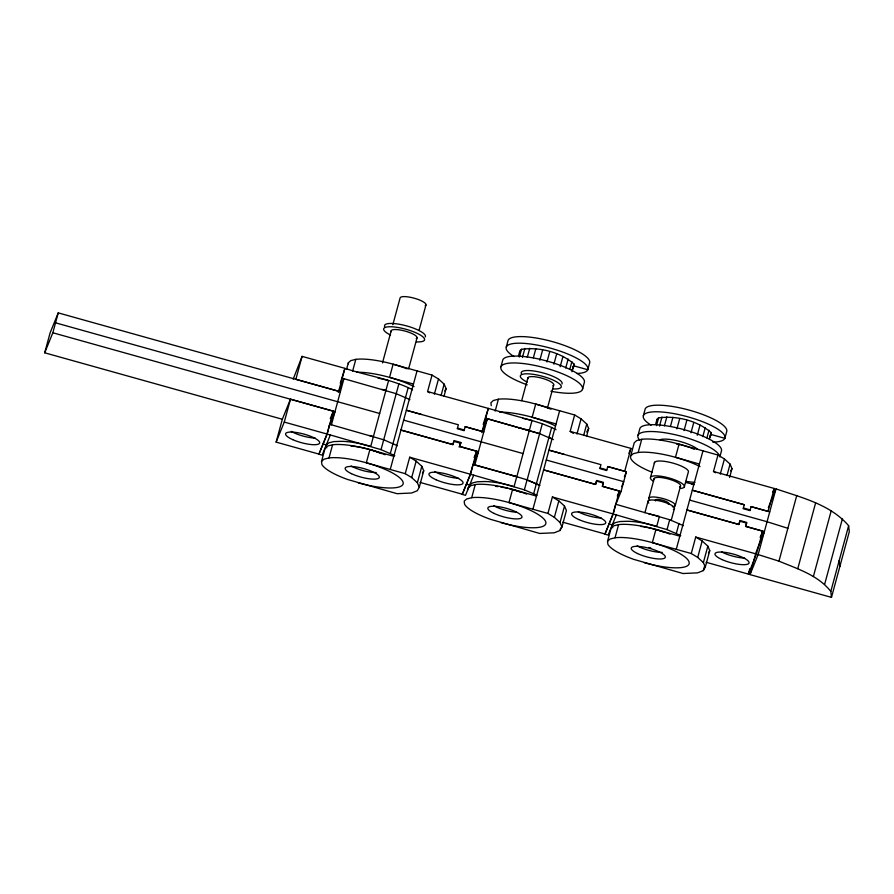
<?xml version="1.0" encoding="UTF-8"?>
<svg xmlns="http://www.w3.org/2000/svg" width="894" height="894" viewBox="0 0 894 894"><rect width="100%" height="100%" fill="white"/><g stroke="black" fill="none" stroke-linecap="round" stroke-linejoin="round"><path stroke-width="1.34" d="M397.439 445.715L383.716 439.781L329.718 424.304L327.081 434.059L318.957 454.096L276.134 442.117L284.27 422.08L290.472 399.171L333.306 411.151L327.092 434.059L318.912 454.219L322.164 455.124L330.344 434.965L381.034 449.648L394.757 455.594M417.04 370.898L390.242 469.484M411.687 477.586L416.146 461.125L409.709 457.214L405.239 473.675L411.687 477.586L417.364 482.749L419.275 487.23L417.308 490.739L411.598 493.019L397.003 493.678L347.8 479.542A42.32 10.739 15.2 0 1 321.862 464.411L321.527 461.427L325.092 448.252L327.528 446.05L332.579 444.776A42.32 10.739 15.2 0 1 385.169 454.744M417.364 482.749L421.823 466.288L416.146 461.125M419.275 487.23L423.734 470.769L421.823 466.288M488.314 408.524L482.112 431.433L465.148 426.695L464.064 430.651L457.281 428.751L458.354 424.784L406.368 410.257L421.543 414.481M552.257 439.166L539.641 433.657L487.353 418.794L474.848 464.88L516.844 476.625L532.019 420.526L427.578 391.55L432.037 375.089L393.114 364.204L389.549 377.38L413.475 384.062M559.633 410.759L532.925 509.256M554.369 517.358L558.828 500.897L552.391 496.986L547.921 513.447L554.369 517.358L560.046 522.521L561.968 527.002L560.002 530.511L554.28 532.79L539.685 533.45L490.482 519.313A42.32 10.739 15.2 0 1 464.545 504.171L464.209 501.199L464.969 500.472L466.646 498.986L471.697 497.712A42.32 10.739 15.2 0 1 542.256 517.436A42.32 10.739 15.2 0 1 500.886 522.599M560.046 522.521L564.505 506.06L558.828 500.897M560.002 530.511L560.683 527.974M561.968 527.002L566.416 510.541L564.505 506.06M680.759 535.551L667.025 529.606L616.335 514.922L608.155 535.07L604.903 534.165L613.083 514.005L615.709 504.25L669.707 519.727L683.429 525.672M556.057 423.935L532.142 417.241L535.707 404.077L574.63 414.95L570.171 431.411L630.907 448.397L624.705 471.306L607.73 466.556L606.657 470.512L599.874 468.612L600.947 464.656L548.961 450.129L564.136 454.353M702.963 450.833L676.255 549.329M697.711 557.431L702.17 540.971L695.722 537.059L691.263 553.52L697.711 557.431L703.377 562.594L705.299 567.087L703.332 570.584L697.611 572.864L683.027 573.523L633.812 559.387A42.32 10.739 15.2 0 1 607.886 544.256L607.54 541.272L611.116 528.097L613.552 525.895L618.603 524.622A42.32 10.739 15.2 0 1 669.986 534.12M703.377 562.594L707.836 546.133L702.17 540.971M703.332 570.584L704.36 566.785M705.299 567.087L709.758 550.626L707.836 546.133M699.399 464.008L675.473 457.315L679.049 444.15L717.971 455.035L713.501 471.496L774.249 488.47L768.035 511.379L751.072 506.63L749.999 510.597L743.205 508.686L744.277 504.73L692.291 490.203L744.277 504.741M282.504 419.308L44.7 352.806L50.098 332.914L58.233 312.878L340.379 391.796M44.7 352.806L52.835 332.769L58.233 312.878M276.134 442.117L282.348 419.208L290.472 399.171M293.221 379.101L302.083 356.371L344.905 368.339L338.703 391.248L295.869 379.279L302.083 356.371M340.268 383.191L344.872 368.462L348.124 369.378C369.568 376.173 392.388 379.537 412.615 389.75M331.428 424.784L343.922 378.687L338.334 392.466M346.537 369.423L348.325 362.841L350.761 360.628L355.812 359.354A42.32 10.739 15.2 0 1 407.195 368.853M321.527 461.427L323.963 459.214L329.003 457.94L332.579 444.776M352.594 371.211L355.812 359.354M382.487 362.908L391.214 330.724M392.835 324.734L400.143 297.803A13.399 3.397 15.2 0 1 416.001 298.73A13.399 3.397 15.2 0 1 425.164 305.714M381.034 449.648L398.892 383.805M408.647 368.786L417.006 337.932M418.995 330.601L425.935 305.01M390.354 453.359L408.212 387.515M434.361 394.198L438.485 379L432.037 375.089M441.066 395.561L444.162 384.163L438.485 379M444.016 396.243L446.084 388.644L444.162 384.163M401.004 430.014L452.99 444.553L454.063 440.597L460.857 442.496L459.784 446.452L478.446 451.66L472.87 465.439M400.914 430.115L452.9 444.642L453.794 441.345L460.589 443.245L459.695 446.542L476.658 451.28L470.445 474.189L462.243 494.404L465.495 495.321L473.675 475.161L524.365 489.845L536.992 495.231M483.207 424.404L488.303 408.435M500.953 366.719L502.808 359.869A42.32 10.739 15.2 0 1 547.609 361.243A42.32 10.739 15.2 0 1 584.274 382.643L582.419 389.493M506.306 346.961L508.094 340.379A42.32 10.739 15.2 0 1 552.894 341.754A42.32 10.739 15.2 0 1 589.559 363.165L587.783 369.747L574.194 365.948L572.596 368.753A7.018 1.095 -72.5 0 0 571.981 370.339M471.697 497.712L475.262 484.548A42.32 10.739 15.2 0 1 526.655 494.047M495.187 411.072L498.405 399.227A42.32 10.739 15.2 0 1 550.995 409.195M518.486 355.924L519.883 350.761L521.515 349.297C539.462 346.827 560.214 352.024 573.97 363.959L574.194 365.948M519.414 357.03L521.515 349.297M522.431 357.477L524.879 348.436M527.304 357.298L529.751 348.269M521.705 400.59L527.896 377.793M533.36 357.812L535.808 348.772M539.831 360.26L542.636 349.945M546.949 362.003L549.754 351.677M553.889 364.193L556.694 353.868M524.365 489.845L527.047 479.977L539.674 485.353M539.764 485.263L527.136 479.877L542.323 423.778L532.019 420.526A41.839 8.784 14.2 0 0 522.722 418.347M547.508 407.809L553.688 385.012M560.169 366.696L562.963 356.371M565.712 368.037L568.159 359.008M533.696 493.555L551.643 427.488L542.323 423.778M569.813 369.334L571.914 361.589M571.881 371.703L573.97 363.959M576.954 434.059L581.078 418.861L574.63 414.95M583.659 435.423L586.755 424.035L581.078 418.861M586.609 436.116L588.677 428.517L586.755 424.035M562.762 522.197L605.014 533.997L613.128 513.961L619.341 491.052L602.377 486.314L603.271 483.017L596.477 481.117L595.583 484.414L543.597 469.886L595.583 484.425L596.656 480.469L603.45 482.369L602.377 486.325L621.039 491.532L626.403 471.775L607.73 466.567M652.084 472.233A42.32 10.739 15.2 0 1 630.683 455.951L634.248 442.776L636.684 440.574L641.736 439.3A42.32 10.739 15.2 0 1 689.453 447.436M638.037 435.311L639.903 428.461A42.32 10.739 15.2 0 1 684.703 429.824A42.32 10.739 15.2 0 1 721.369 451.235L719.826 456.946M643.401 415.554L645.177 408.971A42.32 10.739 15.2 0 1 689.989 410.346A42.32 10.739 15.2 0 1 726.654 431.746L724.866 438.328L711.289 434.54L709.691 437.334M607.54 541.272L609.976 539.06L615.027 537.786L618.603 524.622M630.683 455.951L633.12 453.75L638.171 452.465L641.736 439.3M655.581 424.505L656.978 419.353L658.599 417.878C676.546 415.408 697.309 420.605 711.065 432.551L711.289 434.54M656.509 425.622L658.599 417.878M659.526 426.058L661.973 417.029M650.564 477.161L654.587 462.332M664.398 425.879L666.846 416.85M644.909 512.776L648.094 501.02M648.91 498.003L654.229 478.413M670.455 426.393L672.903 417.364M676.926 428.852L679.719 418.526M684.044 430.584L686.849 420.269M690.984 432.785L693.778 422.46M667.025 529.606L669.707 519.727M671.17 520.576L674.355 508.82M675.171 505.803L680.49 486.213M697.264 435.277L700.058 424.952M684.234 487.152L688.246 472.334A17.634 4.47 15.2 0 0 671.953 462.846A17.634 4.47 15.2 0 0 654.442 463.505M676.356 533.316L679.027 523.437M702.807 436.618L705.254 427.589M706.908 437.926L709.009 430.182M711.065 432.551L709.322 438.999A7.018 0.682 -76.3 0 1 710.652 434.976L711.211 434.126M720.285 474.133L724.419 458.946L717.971 455.035M726.99 475.496L730.085 464.109L724.419 458.946M729.605 477.452L732.007 468.59L730.085 464.109M706.092 562.27L748.356 574.082L749.82 568.685M768.337 507.658L775.97 488.873C801.37 497.567 830.526 504.462 848.629 525.728L849.3 531.684L831.476 597.382L750.01 574.607L756.201 551.799M748.356 574.082L756.469 554.034L762.683 531.125L745.719 526.387L746.613 523.091L739.819 521.191L738.925 524.487L686.938 509.96L738.925 524.499L739.997 520.543L746.781 522.442L745.708 526.398L764.37 531.606L756.771 550.391M750.01 574.607L758.146 554.571L775.97 488.873M831.476 597.382L830.805 591.426C818.111 575.2 797.28 568.774 778.953 561.153L796.777 495.455M797.783 568.651L815.607 502.953M813.372 576.552L831.185 510.854M824.637 584.318L842.45 518.621M830.805 591.426L848.629 525.728M459.091 447.056L460.857 442.496M330.255 418.66L333.306 411.151M329.383 425.455L334.982 411.676L52.835 332.769M481.754 432.562L487.353 418.794M474.122 457.549L476.658 451.28M628.884 453.403L630.907 448.397M624.37 476.781L626.403 471.775M617.318 496.069L619.341 491.052M621.688 486.66L623.721 481.654L546.279 460.008M615.966 504.048L621.039 491.532M772.729 492.225L774.249 488.47M760.146 537.395L762.683 531.125M444.765 390.98L446.084 388.644M422.426 473.116L423.734 470.769M586.71 432.014L588.677 428.517M730.7 470.926L732.007 468.59M708.45 552.961L709.758 550.626M326.757 447.86A41.884 10.627 15.2 0 1 326.422 444.91L328.802 442.854L333.808 441.591L341.05 441.334A41.839 12.415 16.2 0 1 370.731 446.397L388.588 380.553A41.839 8.784 14.2 0 0 377.983 378.106M469.674 487.006A41.884 10.627 15.2 0 1 469.763 485.107L472.144 483.051L477.139 481.788L484.38 481.531A41.839 12.415 16.2 0 1 514.072 486.593L516.754 476.714L473.049 464.5L470.423 474.256L462.332 494.237L420.079 482.425M612.748 527.806A41.884 10.627 15.2 0 1 612.424 524.856L614.804 522.8L619.799 521.537L627.04 521.28A41.839 12.415 16.2 0 1 656.732 526.342L659.403 516.475A41.884 10.627 15.2 0 0 648.832 513.894M574.116 365.545L573.557 366.384A7.018 0.682 -76.3 0 0 572.238 370.485M572.573 367.423L573.769 366.406M498.405 399.227L493.354 400.501L490.918 402.702L491.253 405.686M475.262 484.548L470.21 485.822L467.774 488.023A42.32 10.739 15.2 0 0 467.696 489.946M685.854 482.525L693.867 484.28M691.408 484.079L693.889 484.772M465.137 426.695L483.81 431.903M751.072 506.641L769.734 511.849M330.344 434.965L284.27 422.08M473.675 475.161L409.709 457.214M613.083 514.005L616.335 514.922M323.17 444.005L326.422 444.91M466.5 484.202L469.763 485.107M609.16 523.951L612.424 524.856M485.643 418.191L539.641 433.657M342.212 378.207L396.21 393.684L409.944 399.629M457.46 428.092L464.243 429.992M600.053 467.953L606.836 469.853M743.383 508.027L750.178 509.926M55.529 322.823L379.659 413.475M403.686 420.135L523.091 453.571M689.62 500.081L767.052 521.727L787.86 528.309M552.391 496.986L613.128 513.961M695.722 537.059L756.469 554.034M393.807 456.309L369.892 449.626L366.317 462.79L405.239 473.675M536.501 496.081L512.575 489.398L508.999 502.562L547.921 513.447M679.831 536.154L655.905 529.471L652.341 542.636L691.263 553.52M527.136 479.877L516.754 476.714A41.884 10.627 15.2 0 0 512.787 475.664M758.146 554.571L778.953 561.153M551.643 427.488L556.046 429.723M548.961 437.367L553.375 439.602M713.501 471.496L715.647 472.792M570.171 431.411L573.389 433.366M427.578 391.55L429.723 392.857M839.175 560.56L839.846 566.528M656.978 419.353L657.09 420.348M348.325 362.841L348.436 363.836M651.145 425.186A42.32 10.739 15.2 0 1 658.386 411.81A42.32 10.739 15.2 0 1 714.731 427.298A42.32 10.739 15.2 0 1 712.719 442.105M639.59 440.004A42.32 10.739 15.2 0 1 669.539 433.545A42.32 10.739 15.2 0 1 719.178 455.102M659.917 439.781A21.154 5.364 15.2 0 1 678.904 441.178A21.154 5.364 15.2 0 1 697.733 449.391M676.669 444.139A21.154 5.364 15.2 0 1 679.362 444.821M527.214 384.833A42.32 10.739 15.2 0 1 510.072 363.076A42.32 10.739 15.2 0 1 576.485 381.045A42.32 10.739 15.2 0 1 550.916 391.248M527.996 378.743A13.399 3.397 15.2 0 1 542.077 378.229A13.399 3.397 15.2 0 1 552.917 385.705M514.05 356.594A42.32 10.739 15.2 0 1 520.833 343.207A42.32 10.739 15.2 0 1 576.831 358.271A42.32 10.739 15.2 0 1 576.887 373.491M527.203 382.118A21.154 5.364 15.2 0 1 526.41 373.815A21.154 5.364 15.2 0 1 556.269 381.671A21.154 5.364 15.2 0 1 553.151 388.946M521.37 373.67A21.154 5.364 15.2 0 1 541.82 372.597A21.154 5.364 15.2 0 1 561.957 383.984M356.896 372.228A42.32 10.739 15.2 0 1 414.067 386.666M499.489 412.1A42.32 10.739 15.2 0 1 555.532 425.957M694.917 482.358A42.32 10.739 15.2 0 1 685.81 481.363M638.171 452.465A42.32 10.739 15.2 0 1 699.991 466.601M690.682 447.883A42.32 10.739 15.2 0 1 694.325 449.269M649.592 500.037A13.756 3.487 15.2 0 1 664.197 498.886A13.756 3.487 15.2 0 1 672.333 506.786M654.117 479.318A13.756 3.487 15.2 0 1 669.505 479.296A13.756 3.487 15.2 0 1 679.485 486.861M653.548 481.352A17.634 4.47 15.2 0 1 656.274 475.843A17.634 4.47 15.2 0 1 679.317 481.855A17.634 4.47 15.2 0 1 680.591 488.415M655.66 500.953A7.051 1.788 15.2 0 1 662.253 500.115A7.051 1.788 15.2 0 1 668.265 504.238M391.315 331.663A13.399 3.397 15.2 0 1 405.395 331.16A13.399 3.397 15.2 0 1 416.235 338.636M390.522 335.049A21.154 5.364 15.2 0 1 389.728 326.746A21.154 5.364 15.2 0 1 419.588 334.602A21.154 5.364 15.2 0 1 416.47 341.877M384.688 326.601A21.154 5.364 15.2 0 1 405.127 325.517A21.154 5.364 15.2 0 1 425.276 336.915M381.95 389.371A41.884 10.627 15.2 0 1 385.906 390.432M369.445 435.467A41.884 10.627 15.2 0 1 373.413 436.518M329.003 457.94A42.32 10.739 15.2 0 1 399.562 477.664A42.32 10.739 15.2 0 1 358.203 482.827M376.251 472.535A17.634 4.47 15.2 0 1 351.107 465.975M458.611 478.245A17.634 4.47 15.2 0 1 434.607 471.529M495.488 486.358A28.921 7.331 15.2 0 1 498.081 486.627M500.785 487.006A28.921 7.331 15.2 0 1 507.926 488.415M509.144 488.694A28.921 7.331 15.2 0 1 521.057 492.315M518.766 427.824A41.884 10.627 15.2 0 1 521.392 428.394M525.381 429.355A41.884 10.627 15.2 0 1 529.349 430.405M516.676 512.262A17.634 4.47 15.2 0 1 493.79 505.747M601.293 518.017A17.634 4.47 15.2 0 1 578.284 511.849M640.741 526.387A28.921 7.331 15.2 0 1 664.823 532.489M648.776 503.054A13.756 3.487 15.2 0 1 661.649 501.422A13.756 3.487 15.2 0 1 673.35 509.468M615.027 537.786A42.32 10.739 15.2 0 1 685.586 557.51A42.32 10.739 15.2 0 1 644.228 562.672M662.275 552.38A17.634 4.47 15.2 0 1 637.131 545.821M744.635 558.091A17.634 4.47 15.2 0 1 721.614 551.922M650.787 547.933A7.051 1.788 15.2 0 1 648.999 547.463M350.929 446.061A28.921 7.331 15.2 0 1 381.392 453.56M315.247 438.105A17.634 4.47 15.2 0 1 291.243 431.389M351.454 473.664A17.634 4.47 15.2 0 0 379.09 477.809A17.634 4.47 15.2 0 0 356.237 466.959A17.634 4.47 15.2 0 0 351.454 473.664M436.071 479.765A17.634 4.47 15.2 0 0 462.991 483.263A17.634 4.47 15.2 0 0 438.999 472.535A17.634 4.47 15.2 0 0 436.071 479.765M494.136 513.435A17.634 4.47 15.2 0 0 521.772 517.581A17.634 4.47 15.2 0 0 498.919 506.73A17.634 4.47 15.2 0 0 494.136 513.435M578.753 519.537A17.634 4.47 15.2 0 0 605.674 523.035A17.634 4.47 15.2 0 0 581.681 512.296A17.634 4.47 15.2 0 0 578.753 519.537M637.478 553.509A17.634 4.47 15.2 0 0 665.114 557.655A17.634 4.47 15.2 0 0 642.25 546.815A17.634 4.47 15.2 0 0 637.478 553.509M722.095 559.61A17.634 4.47 15.2 0 0 749.016 563.108A17.634 4.47 15.2 0 0 725.023 552.38A17.634 4.47 15.2 0 0 722.095 559.61M292.696 439.624A17.634 4.47 15.2 0 0 319.627 443.122A17.634 4.47 15.2 0 0 295.635 432.394A17.634 4.47 15.2 0 0 292.696 439.624"/></g></svg>
